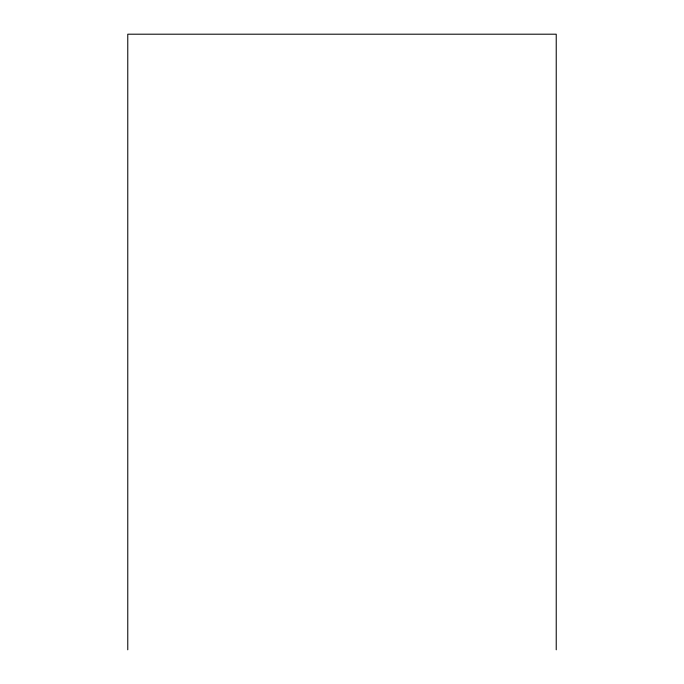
<?xml version="1.0" encoding="UTF-8"?>
<svg xmlns="http://www.w3.org/2000/svg" width="684" height="684" viewBox="0 0 684 684"><rect width="100%" height="100%" fill="white"/><g stroke="black" fill="none" stroke-linecap="round" stroke-linejoin="round"><path stroke-width="1.03" d="M556.229 649.8L556.229 34.2L127.771 34.2L127.771 649.8"/></g></svg>
